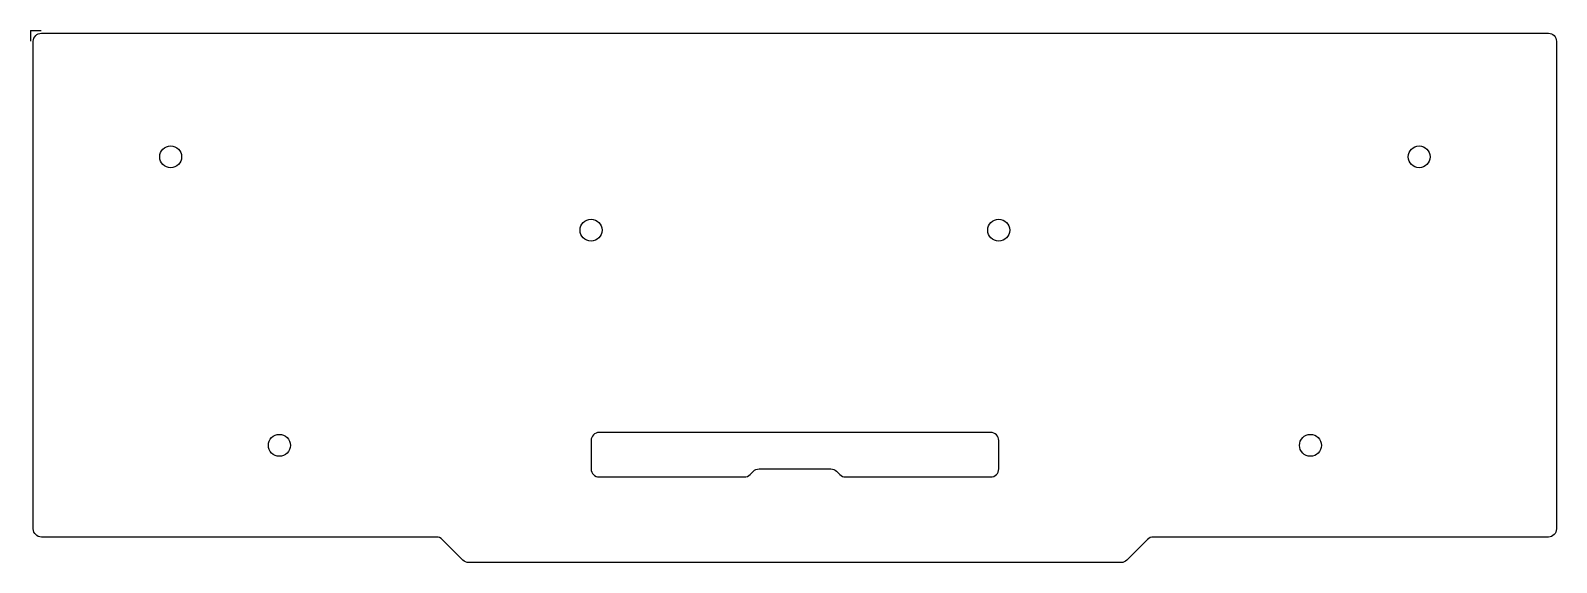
# Model space of a CAD drawing. Header units: millimetres. Extents: x 9 to 295, y 10 to 110.
import ezdxf

# ---------------------------------------------------------------- set-up
doc = ezdxf.new("R2010")
doc.units = ezdxf.units.MM
doc.header["$MEASUREMENT"] = 0
doc.layers.add('top', color=140, linetype='Continuous')

msp = doc.modelspace()

# ---------------------------------------------------------------- linework, layer by layer
at = {"layer": 'top'}
for q in [(9.48, 107.63), (11.47, 109.63)]:
    msp.add_line((9.48, 109.63), q, dxfattribs=at)
at = {"layer": 'top', "linetype": 'Continuous'}
for points in [[(11.5, 14.91, -0.414214), (10, 16.41), (10, 107.61, -0.414214), (11.5, 109.11), (293.2, 109.11)], [(293.2, 109.11, -0.414214), (294.7, 107.61), (294.7, 16.41, -0.414214), (293.2, 14.91)], [(188.95, 34.46), (115.75, 34.46, 0.414214), (114.25, 32.96), (114.25, 27.64, 0.414214), (115.75, 26.14), (142.9, 26.14, 0.198912), (143.96, 26.58), (144.58, 27.2, -0.198912), (145.64, 27.64), (159.06, 27.64, -0.198912), (160.12, 27.2), (160.74, 26.58, 0.198912), (161.8, 26.14), (188.95, 26.14, 0.414214), (190.45, 27.64), (190.45, 32.96, 0.414214), (188.95, 34.46)], [(213.33, 10.14), (91.37, 10.14, -0.198912), (90.31, 10.58), (86.43, 14.47, 0.198912), (85.37, 14.91), (11.5, 14.91)], [(293.2, 14.91), (219.33, 14.91, 0.198912), (218.27, 14.47), (214.39, 10.58, -0.198912), (213.33, 10.14)]]:
    msp.add_lwpolyline(points, format="xyb", dxfattribs=at)
for centre in [(35.67, 86.01), (269.03, 86.01), (114.25, 72.29), (190.45, 72.29), (55.99, 32.05), (248.71, 32.05)]:
    msp.add_circle(centre, 2.05, dxfattribs=at)

doc.saveas('drawing.dxf')
